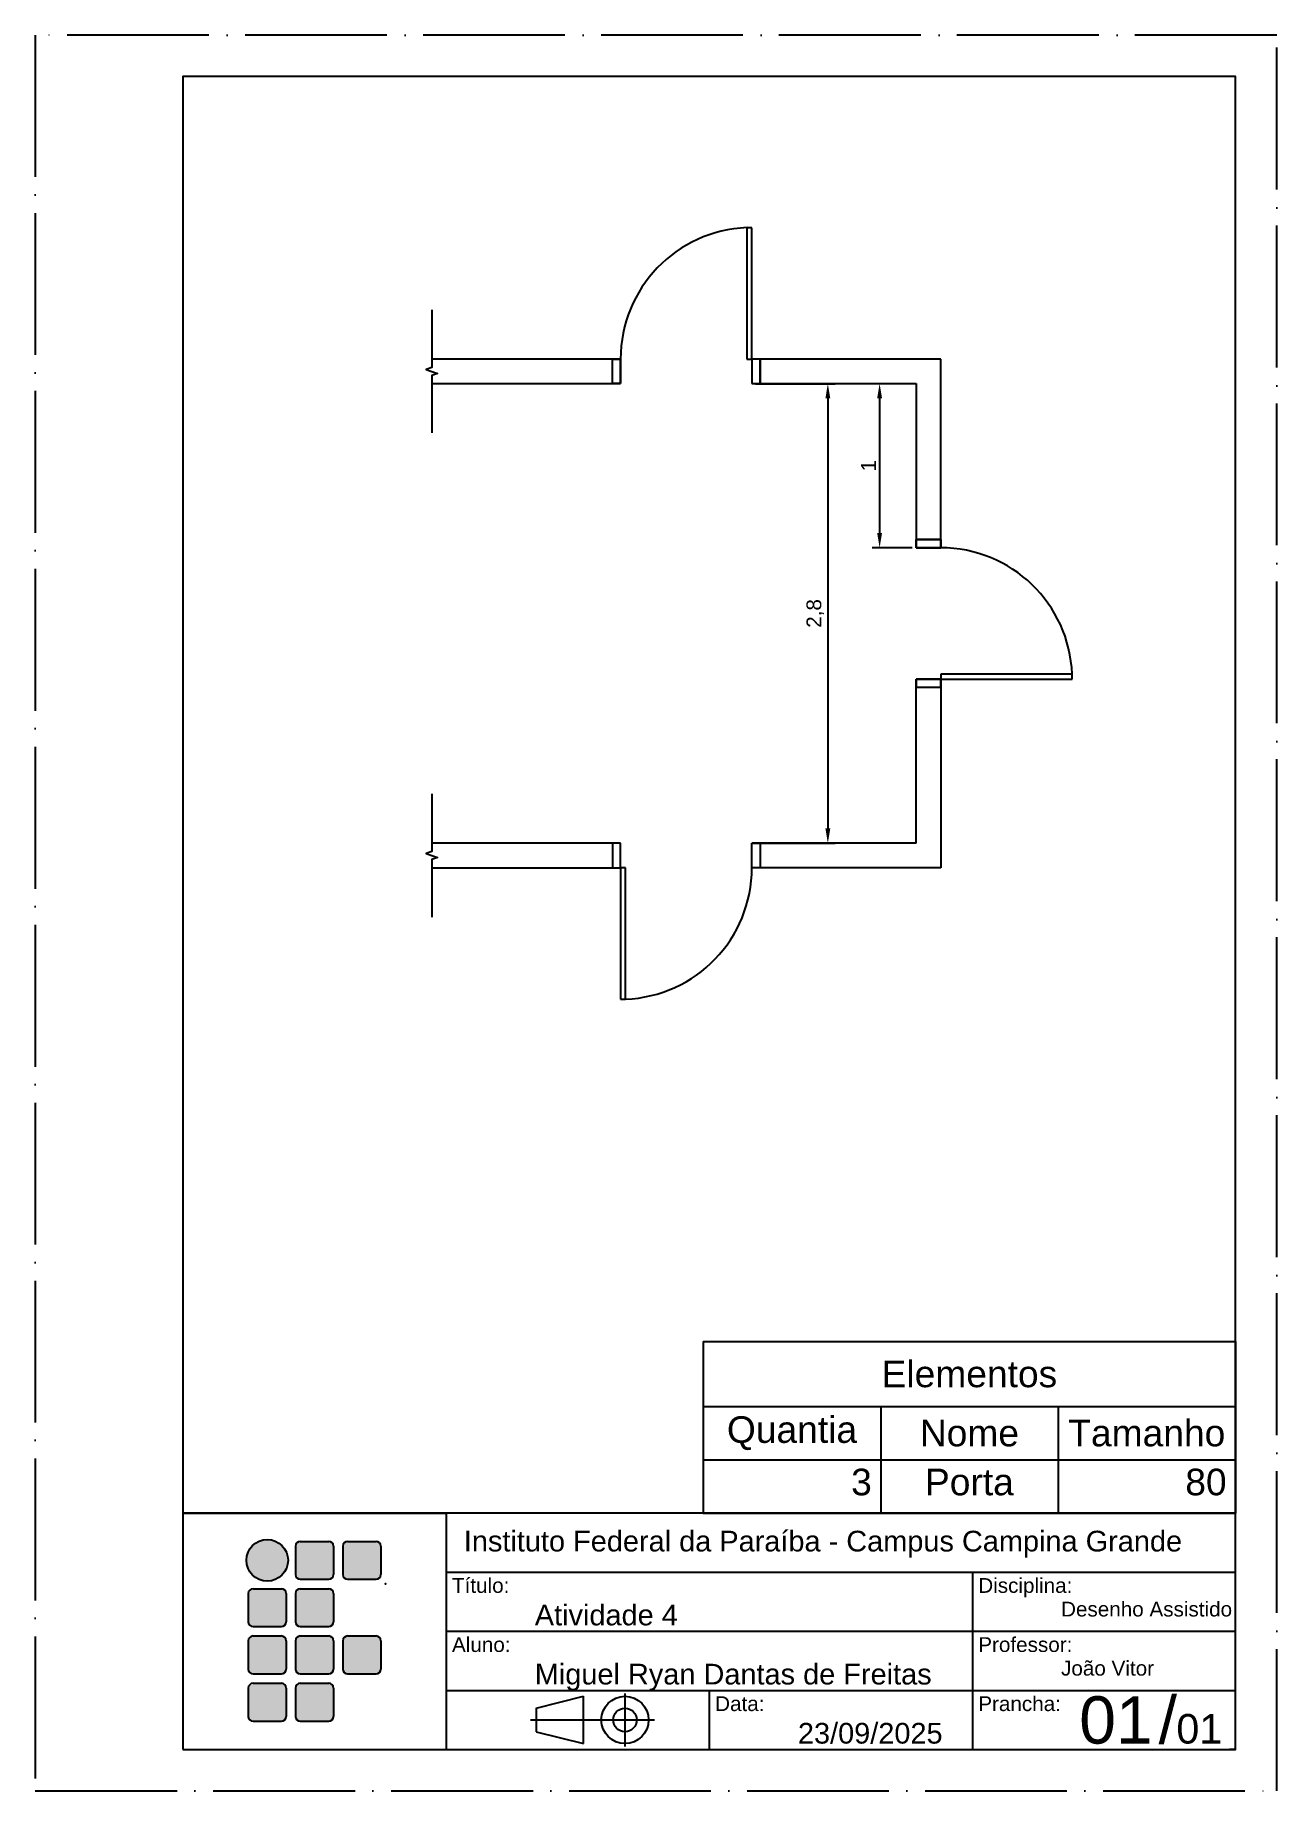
# Paper-space layout 'Layout1' of a CAD drawing. Header units: millimetres. Extents: x 0 to 210, y 0 to 297.
# The model-space entities are those that its viewports show. They can reach past a viewport. Long polylines and large blocks are cut down to what shows.
import ezdxf
from ezdxf.enums import TextEntityAlignment as Align

# ---------------------------------------------------------------- set-up
doc = ezdxf.new("R2010")
doc.units = ezdxf.units.MM
doc.linetypes.add('ACAD_ISO04W100', pattern=[30, 24, -3, 0, -3])
doc.layers.add('02_Legenda', color=7, linetype='Continuous')
doc.layers.add('Bordas', color=10, linetype='Continuous')
doc.layers.add('Limite_Folha', color=1, linetype='ACAD_ISO04W100', plot=False)
doc.styles.get("Standard").update_dxf_attribs({"font": 'arial.ttf'})
doc.dimstyles.new('ISO-25', dxfattribs={"dimtxt": 2.5, "dimasz": 2.5, "dimexe": 1.25, "dimexo": 0.625, "dimtad": 1, "dimtxsty": 'Standard', "dimcen": 2.5, "dimadec": 0, "dimazin": 0, "dimtfac": 1, "dimtmove": 0, "dimatfit": 3, "dimfxl": 1, "dimarcsym": 0})

# ---------------------------------------------------------------- blocks, each defined once
blk = doc.blocks.new('Formato_A4')
at = {"layer": 'Bordas'}
blk.add_lwpolyline([(25, 7), (203, 7), (203, 290), (25, 290)], close=True, dxfattribs=at)
at = {"layer": 'Limite_Folha'}
blk.add_lwpolyline([(0, 0), (210, 0), (210, 297), (0, 297)], close=True, dxfattribs=at)
blk = doc.blocks.new('Legenda_IFPB')
at = {"layer": '02_Legenda', "true_color": 0x991b1e}
h = blk.add_hatch(color=244, dxfattribs=at)
h.dxf.hatch_style = 1
h.paths.add_polyline_path([(-167.27, 32, 1), (-160.23, 32, 1)])
at = {"layer": '02_Legenda', "true_color": 0x136734}
h = blk.add_hatch(color=116, dxfattribs=at)
h.dxf.hatch_style = 1
h.paths.add_polyline_path([(-152.55, 34.4, 0.414214), (-153.35, 35.2), (-158.15, 35.2, 0.414214), (-158.95, 34.4), (-158.95, 29.6, 0.414214), (-158.15, 28.8), (-153.35, 28.8, 0.414214), (-152.55, 29.6)])
h.paths.add_polyline_path([(-144.55, 34.4, 0.414214), (-145.35, 35.2), (-150.15, 35.2, 0.414214), (-150.95, 34.4), (-150.95, 29.6, 0.414214), (-150.15, 28.8), (-145.35, 28.8, 0.414214), (-144.55, 29.6)])
h.paths.add_polyline_path([(-152.55, 26.4, 0.414214), (-153.35, 27.2), (-158.15, 27.2, 0.414214), (-158.95, 26.4), (-158.95, 21.6, 0.414214), (-158.15, 20.8), (-153.35, 20.8, 0.414214), (-152.55, 21.6)])
h.paths.add_polyline_path([(-160.55, 26.4, 0.414214), (-161.35, 27.2), (-166.15, 27.2, 0.414214), (-166.95, 26.4), (-166.95, 21.6, 0.414214), (-166.15, 20.8), (-161.35, 20.8, 0.414214), (-160.55, 21.6)])
h.paths.add_polyline_path([(-160.55, 18.4, 0.414214), (-161.35, 19.2), (-166.15, 19.2, 0.414214), (-166.95, 18.4), (-166.95, 13.6, 0.414214), (-166.15, 12.8), (-161.35, 12.8, 0.414214), (-160.55, 13.6)])
h.paths.add_polyline_path([(-152.55, 18.4, 0.414214), (-153.35, 19.2), (-158.15, 19.2, 0.414214), (-158.95, 18.4), (-158.95, 13.6, 0.414214), (-158.15, 12.8), (-153.35, 12.8, 0.414214), (-152.55, 13.6)])
h.paths.add_polyline_path([(-144.55, 18.4, 0.414214), (-145.35, 19.2), (-150.15, 19.2, 0.414214), (-150.95, 18.4), (-150.95, 13.6, 0.414214), (-150.15, 12.8), (-145.35, 12.8, 0.414214), (-144.55, 13.6)])
h.paths.add_polyline_path([(-152.55, 10.4, 0.414214), (-153.35, 11.2), (-158.15, 11.2, 0.414214), (-158.95, 10.4), (-158.95, 5.6, 0.414214), (-158.15, 4.8), (-153.35, 4.8, 0.414214), (-152.55, 5.6)])
h.paths.add_polyline_path([(-160.55, 10.4, 0.414214), (-161.35, 11.2), (-166.15, 11.2, 0.414214), (-166.95, 10.4), (-166.95, 5.6, 0.414214), (-166.15, 4.8), (-161.35, 4.8, 0.414214), (-160.55, 5.6)])
at = {"layer": '02_Legenda'}
for p, q in [((0, 40), (-178, 40)), ((-178, 40), (-178, 0)), ((-178, 40), (-133.5, 40)), ((-133.5, 40), (-133.5, 0)), ((0, 0), (0, 40)), ((-158.95, 34.4), (-158.95, 29.6)), ((-158.15, 35.2), (-153.35, 35.2)), ((-152.55, 34.4), (-152.55, 29.6)), ((-150.95, 34.4), (-150.95, 29.6)), ((-150.15, 35.2), (-145.35, 35.2)), ((-144.55, 34.4), (-144.55, 29.6)), ((-133.5, 30), (0, 30)), ((-44.5, 30), (-44.5, 0)), ((-166.15, 27.2), (-161.35, 27.2)), ((-158.15, 28.8), (-153.35, 28.8)), ((-158.15, 27.2), (-153.35, 27.2)), ((-150.15, 28.8), (-145.35, 28.8)), ((-166.95, 26.4), (-166.95, 21.6)), ((-160.55, 26.4), (-160.55, 21.6)), ((-158.95, 26.4), (-158.95, 21.6)), ((-152.55, 26.4), (-152.55, 21.6)), ((-166.15, 20.8), (-161.35, 20.8)), ((-158.15, 20.8), (-153.35, 20.8)), ((-166.95, 18.4), (-166.95, 13.6)), ((-166.15, 19.2), (-161.35, 19.2)), ((-160.55, 18.4), (-160.55, 13.6)), ((-158.95, 18.4), (-158.95, 13.6)), ((-158.15, 19.2), (-153.35, 19.2)), ((-152.55, 18.4), (-152.55, 13.6)), ((-150.95, 18.4), (-150.95, 13.6)), ((-150.15, 19.2), (-145.35, 19.2)), ((-144.55, 18.4), (-144.55, 13.6)), ((-133.5, 20), (0, 20)), ((-166.15, 12.8), (-161.35, 12.8)), ((-158.15, 12.8), (-153.35, 12.8)), ((-150.15, 12.8), (-145.35, 12.8)), ((-166.95, 10.4), (-166.95, 5.6)), ((-166.15, 11.2), (-161.35, 11.2)), ((-160.55, 10.4), (-160.55, 5.6)), ((-158.95, 10.4), (-158.95, 5.6)), ((-158.15, 11.2), (-153.35, 11.2)), ((-152.55, 10.4), (-152.55, 5.6)), ((-133.5, 10), (0, 10)), ((-118.25, 7), (-110.25, 9)), ((-110.25, 1), (-110.25, 9)), ((-103.25, 9.5), (-103.25, 0.5)), ((-89, 10), (-89, 0)), ((-118.25, 7), (-118.25, 3)), ((-166.15, 4.8), (-161.35, 4.8)), ((-158.15, 4.8), (-153.35, 4.8)), ((-118.25, 3), (-110.25, 1)), ((-178, 0), (0, 0)), ((0, 0), (-1, 0))]:
    blk.add_line(p, q, dxfattribs=at)
at = {"layer": '02_Legenda', "linetype": 'ACAD_ISO04W100'}
blk.add_line((-119.25, 5), (-98.25, 5), dxfattribs=at)
at = {"layer": '02_Legenda'}
for centre, radius in [((-163.75, 32), 3.52), ((-103.25, 5), 4), ((-103.25, 5), 2)]:
    blk.add_circle(centre, radius, dxfattribs=at)
for centre, start, end in [((-158.15, 34.4), 90, 180), ((-153.35, 34.4), 0, 90), ((-150.15, 34.4), 90, 180), ((-145.35, 34.4), 0, 90), ((-166.15, 26.4), 90, 180), ((-161.35, 26.4), 0, 90), ((-158.15, 29.6), 180, 270), ((-158.15, 26.4), 90, 180), ((-153.35, 29.6), 270, 0), ((-153.35, 26.4), 0, 90), ((-150.15, 29.6), 180, 270), ((-145.35, 29.6), 270, 0), ((-166.15, 21.6), 180, 270), ((-161.35, 21.6), 270, 0), ((-158.15, 21.6), 180, 270), ((-153.35, 21.6), 270, 0), ((-166.15, 18.4), 90, 180), ((-161.35, 18.4), 0, 90), ((-158.15, 18.4), 90, 180), ((-153.35, 18.4), 0, 90), ((-150.15, 18.4), 90, 180), ((-145.35, 18.4), 0, 90), ((-166.15, 13.6), 180, 270), ((-161.35, 13.6), 270, 0), ((-158.15, 13.6), 180, 270), ((-153.35, 13.6), 270, 0), ((-150.15, 13.6), 180, 270), ((-145.35, 13.6), 270, 0), ((-166.15, 10.4), 90, 180), ((-161.35, 10.4), 0, 90), ((-158.15, 10.4), 90, 180), ((-153.35, 10.4), 0, 90), ((-166.15, 5.6), 180, 270), ((-161.35, 5.6), 270, 0), ((-158.15, 5.6), 180, 270), ((-153.35, 5.6), 270, 0)]:
    blk.add_arc(centre, 0.8, start, end, dxfattribs=at)
blk.add_point((-143.75, 28), dxfattribs=at)
blk.add_text('/', height=8, dxfattribs=at).set_placement((-13, 1))
at = {"layer": '02_Legenda', "attachment_point": 1}
for s, width, insert, char_height in [('Instituto Federal da Paraíba - Campus Campina Grande', 142.7313, (-130.5, 37), 3.5), ('Título:', 42.3317, (-132.5, 29), 2.5), ('Disciplina:', 42.3317, (-43.5, 29), 2.5), ('Desenho Assistido', 36.4824, (-29.5, 25), 2.5), ('Aluno:', 42.3317, (-132.5, 19), 2.5), ('Professor:', 42.3317, (-43.5, 19), 2.5), ('João Vitor', 36.4824, (-29.5, 15), 2.5), ('Data:', 42.3317, (-88, 9), 2.5), ('Prancha:', 42.3317, (-43.5, 9), 2.5)]:
    blk.add_mtext_dynamic_manual_height_columns(s, width=width, gutter_width=12.5, heights=[0], dxfattribs=dict(at, insert=insert, char_height=char_height))
at = {"layer": '02_Legenda'}
for tag, p, height in [('TITULO', (-118.5, 21), 3.5), ('NOME', (-118.5, 11), 3.5), ('TFOLHAS', (-10, 1), 5), ('DATA', (-74, 1), 3.5)]:
    blk.add_attdef(tag, p, '', height=height, dxfattribs=at)
blk.add_attdef('FOLHA', text='', height=8, dxfattribs=at).set_placement((-14, 1), align=Align.RIGHT)
blk = doc.blocks.new('*D10')
at = {"color": 0, "lineweight": -2, "transparency": 16777216}
for p, q in [((121.84, 238.04), (135.31, 238.04)), ((134.06, 235.54), (134.06, 162.8)), ((121.84, 160.3), (135.31, 160.3))]:
    blk.add_line(p, q, dxfattribs=at)
at = {"color": 0, "transparency": 16777216}
for points in [[(133.65, 235.54), (134.48, 235.54), (134.06, 238.04)], [(133.65, 162.8), (134.48, 162.8), (134.06, 160.3)]]:
    blk.add_solid(points, dxfattribs=at)
at = {"layer": 'DEFPOINTS', "color": 0, "transparency": 16777216}
for p in [(121.22, 238.04), (121.22, 160.3), (134.06, 160.3)]:
    blk.add_point(p, dxfattribs=at)
at = {"color": 0, "transparency": 16777216, "insert": (131.93, 199.17), "char_height": 2.5, "attachment_point": 5, "rotation": 90}
blk.add_mtext('2,8', dxfattribs=at)
blk = doc.blocks.new('*D11')
at = {"color": 0, "lineweight": -2, "transparency": 16777216}
for p, q in [((148.35, 238.04), (141.57, 238.04)), ((142.82, 235.54), (142.82, 212.78)), ((148.35, 210.28), (141.57, 210.28))]:
    blk.add_line(p, q, dxfattribs=at)
at = {"color": 0, "transparency": 16777216}
for points in [[(142.4, 235.54), (143.23, 235.54), (142.82, 238.04)], [(142.4, 212.78), (143.23, 212.78), (142.82, 210.28)]]:
    blk.add_solid(points, dxfattribs=at)
at = {"layer": 'DEFPOINTS', "color": 0, "transparency": 16777216}
for p in [(148.98, 238.04), (142.82, 210.28), (148.98, 210.28)]:
    blk.add_point(p, dxfattribs=at)
at = {"color": 0, "transparency": 16777216, "insert": (140.94, 224.16), "char_height": 2.5, "attachment_point": 5, "rotation": 90}
blk.add_mtext('1', dxfattribs=at)
blk = doc.blocks.new('*T23')
at = {"color": 0, "linetype": 'ByBlock', "lineweight": -2, "transparency": 16777216}
for p, q in [((0, 0), (90, 0)), ((0, 0), (0, -29)), ((90, 0), (90, -29)), ((0, -11), (90, -11)), ((30, -11), (30, -29)), ((60, -11), (60, -29)), ((0, -20), (90, -20)), ((0, -29), (90, -29))]:
    blk.add_line(p, q, dxfattribs=at)
at = {"color": 0, "transparency": 16777216, "char_height": 4.5}
for s, insert, width, attachment_point in [('Elementos', (45, -5.5), 87, 5), ('Quantia', (15, -15.5), 27, 5), ('Nome', (45, -15.5), 27, 5), ('Tamanho', (75, -15.5), 27, 5), ('3', (28.5, -21.5), 27, 3), ('Porta', (45, -21.5), 27, 2), ('80', (88.5, -21.5), 27, 3)]:
    blk.add_mtext(s, dxfattribs=dict(at, insert=insert, width=width, attachment_point=attachment_point))
blk = doc.blocks.new('*U29')
for p, q in [((1.15, 0.15), (1.1, 0.15)), ((1.1, 0.15), (1.1, 0)), ((1.15, 0), (1.15, 0.15)), ((1.95, 0), (1.95, 0.15)), ((1.95, 0.15), (2, 0.15)), ((2, 0.15), (2, 0)), ((1.1, 0), (1.15, 0)), ((1.15, 0), (1.15, -0.8)), ((1.18, 0), (1.15, 0)), ((1.18, -0.8), (1.18, 0)), ((2, 0), (1.95, 0)), ((1.15, -0.8), (1.18, -0.8))]:
    blk.add_line(p, q)
blk.add_arc((1.149, 0), 0.801, 272.1894, 0)
blk = doc.blocks.new('Porta')
for p, q in [((1.15, 0.15), (1.1, 0.15)), ((1.1, 0.15), (1.1, 0)), ((1.15, 0), (1.15, 0.15)), ((1.95, 0), (1.95, 0.15)), ((1.95, 0.15), (2, 0.15)), ((2, 0.15), (2, 0)), ((1.1, 0), (1.15, 0)), ((1.15, 0), (1.15, -0.8)), ((1.18, 0), (1.15, 0)), ((1.18, -0.8), (1.18, 0)), ((2, 0), (1.95, 0)), ((1.15, -0.8), (1.18, -0.8))]:
    blk.add_line(p, q)
blk.add_arc((1.149, 0), 0.801, 272.1894, 0)

msp = doc.modelspace()

# ---------------------------------------------------------------- linework, layer by layer
for p, q in [((1.15, 3.1), (0, 3.1)), ((1.1, 2.95), (1.1, 3.1)), ((1.15, 2.95), (1.15, 3.1)), ((3.1, 3.1), (1.95, 3.1)), ((1.95, 3.1), (1.95, 2.95)), ((2, 3.1), (2, 2.95)), ((3.1, 1.95), (3.1, 3.1)), ((0, 2.95), (1.15, 2.95)), ((1.95, 2.95), (2.95, 2.95)), ((2.95, 2.95), (2.95, 1.95)), ((3.1, 2), (2.95, 2)), ((2.95, 1.95), (3.1, 1.95)), ((2.95, 0.15), (2.95, 1.15)), ((2.95, 1.15), (3.1, 1.15)), ((2.95, 1.1), (3.1, 1.1)), ((3.1, 1.15), (3.1, 0)), ((1.15, 0.15), (0, 0.15)), ((2.95, 0.15), (1.95, 0.15)), ((0, 0), (1.15, 0)), ((3.1, 0), (1.95, 0))]:
    msp.add_line(p, q)
at = {"linetype": 'Continuous'}
for points in [[(0, 3.4), (0, 3.049), (-0.034, 3.037), (0.034, 3.012), (0, 2.999), (0, 2.65)], [(0, 0.45), (0, 0.1), (-0.034, 0.087), (0.034, 0.062), (0, 0.05), (0, -0.3)]]:
    msp.add_lwpolyline(points, dxfattribs=at)

# ---------------------------------------------------------------- block references
for p, rotation in [((3.1, 3.1), 180), ((3.1, 0), 90.00000000000004)]:
    msp.add_blockref('Porta', p, dxfattribs=dict(rotation=rotation))
msp.add_blockref('*U29', (0, 0))

psp = doc.layouts.get("Layout1")

# ---------------------------------------------------------------- block references
for name, p in [('Formato_A4', (0, 0)), ('*T23', (113, 76))]:
    psp.add_blockref(name, p)
psp.add_blockref('Legenda_IFPB', (203, 7)).add_auto_attribs({'NOME': 'Miguel Ryan Dantas de Freitas', 'TITULO': 'Atividade 4', 'DATA': '23/09/2025', 'FOLHA': '01', 'TFOLHAS': '01'})

# ---------------------------------------------------------------- dimensions: what is measured, and where the dimension line sits
for base, p1, p2, picture, middle in [((134.062, 160.303), (121.216, 238.041), (121.216, 160.303), '*D10', (131.935, 199.172)), ((142.818, 210.278), (148.98, 238.041), (148.98, 210.278), '*D11', (140.938, 224.159))]:
    dim = psp.add_linear_dim(base=base, p1=p1, p2=p2, angle=90, dimstyle='ISO-25', override={"dimlfac": -0.036018})
    dim.commit()
    dim.dimension.update_dxf_attribs({"geometry": picture, "text_midpoint": middle})

# ---------------------------------------------------------------- viewports
at = {"layer": '0'}
psp.add_viewport(center=(114, 168.5), size=(178, 243), view_center_point=(1.69, 0.445), view_height=8.7525, dxfattribs=at)

doc.saveas('drawing.dxf')
